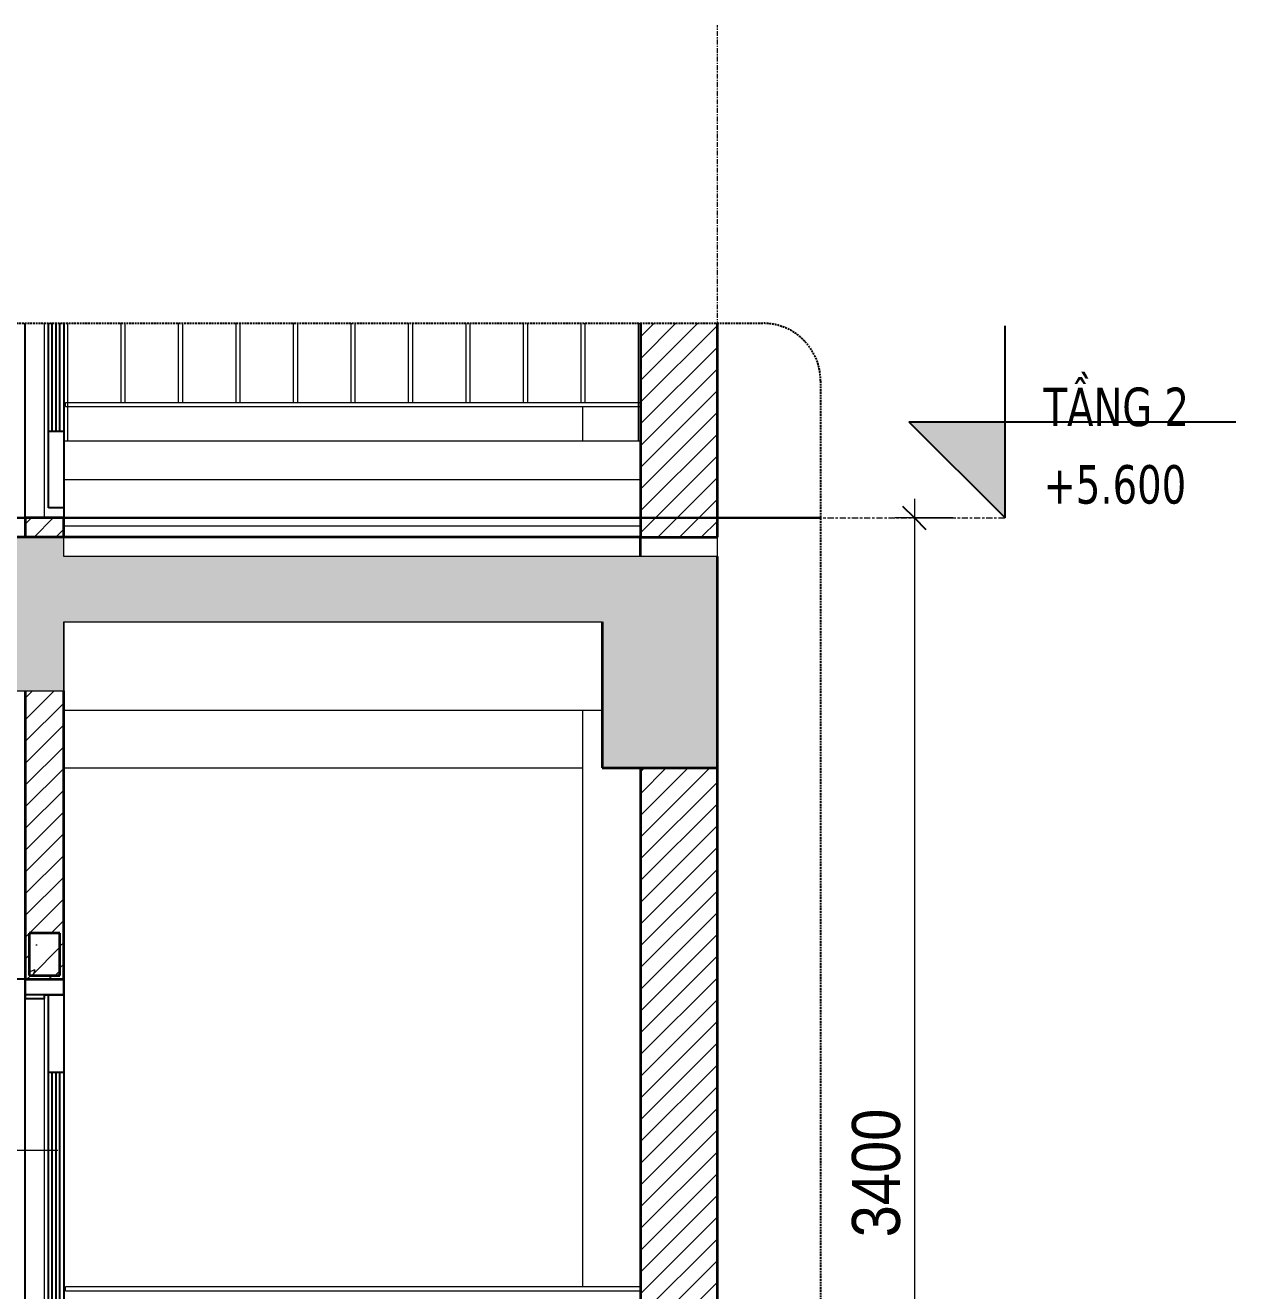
# Model space of a CAD drawing. Header units: millimetres. Extents: x 31157 to 224036, y 218 to 80529.
# Drawn here: x 105212 to 108360, y 3590 to 6882 of the extents above; entities that cross this region are included whole.
import ezdxf

# ---------------------------------------------------------------- set-up
doc = ezdxf.new("R2010")
doc.units = ezdxf.units.MM
for name, pattern in [('Centre', [31.75, 6.35, -4.7625, 15.875, -4.7625]), ('Grid Line', [22.225, 12.7, -3.175, 3.175, -3.175]), ('Hidden', [7.14375, 4.7625, -2.38125]), ('IMPORT-CENTER _2_', [40.64, 25.4, -5.08, 5.08, -5.08])]:
    doc.linetypes.add(name, pattern=pattern)
for name, color, linetype, lineweight in [('0-5', 170, 'Continuous', 5), ('A-ANNO-DIMS', 211, 'Continuous', 9), ('A-ANNO-DIMS-50', 211, 'Continuous', 9), ('A-CLNG-PATT-1', 7, 'Continuous', 18), ('A-DETL-GENF', 92, 'Continuous', 18), ('A-DETL-GENF-4', 92, 'Hidden', 25), ('A-DETL-GENF-5', 9, 'Continuous', 18), ('A-DETL-MEDM', 33, 'Continuous', 35), ('A-DETL-THIN', 151, 'Continuous', 18), ('A-DOOR', 31, 'Continuous', 18), ('A-DOOR-1', 7, 'Continuous', 18), ('A-DOOR-3', 90, 'Continuous', 25), ('A-DOOR-IDEN', 31, 'Continuous', 9), ('A-FLOR-FNSH-1', 250, 'Continuous', 35), ('A-FLOR-HRAL', 11, 'Continuous', 18), ('A-FLOR-HRAL-2', 7, 'Continuous', 18), ('A-FLOR-LEVL', 51, 'Continuous', 9), ('A-FLOR-LEVL-1', 51, 'Continuous', 25), ('A-FLOR-LEVL-2', 51, 'Centre', 9), ('A-WALL-5', 7, 'Continuous', 18), ('A-WALL-6', 250, 'Continuous', 35), ('A-WALL-PATT-1', 9, 'Continuous', 18), ('A-WALL-PATT-2', 111, 'Continuous', 18), ('G-IMPT', 8, 'Continuous', 18), ('G-IMPT-5', 8, 'IMPORT-CENTER _2_', 18), ('M-EQPM', 50, 'Continuous', 18), ('M-EQPM-3', 50, 'Continuous', 25), ('S-BEAM-2', 7, 'Continuous', 18), ('S-COLS-8', 7, 'Continuous', 18), ('S-GRID-1', 1, 'Grid Line', 9)]:
    doc.layers.add(name, color=color, linetype=linetype, lineweight=lineweight)
doc.styles.add('Tahoma_B_1', font='tahomabd.ttf', dxfattribs={"width": 0.85, "height": 100})
doc.styles.add('UTM Avo', font='', dxfattribs={"width": 0.9, "height": 125})
doc.styles.get('UTM Avo').set_extended_font_data('UTM Avo')
doc.dimstyles.new('1_Dim_chi_tiet_2_5', dxfattribs={"dimscale": 304.8, "dimtxt": 124.912619, "dimasz": 0.19685, "dimexe": 0.164042, "dimexo": 0.0625, "dimgap": 0.016404, "dimtad": 1, "dimdec": 0, "dimrnd": 5, "dimzin": 0, "dimdsep": 46, "dimtxsty": 'UTM Avo', "dimblk1": 'OBLIQUE', "dimblk2": 'OBLIQUE', "dimsah": 1, "dimcen": 0.09, "dimdle": 0.164042, "dimazin": 0, "dimtfac": 1, "dimtdec": 4, "dimtix": 1, "dimtmove": 0, "dimatfit": 3, "dimfxl": 0.328084, "dimfxlon": 1, "dimtvp": 1, "dimtolj": 1, "dimtzin": 0, "dimarcsym": 2})
pattern_1 = [(45, (71323.108, 15875), (-28.28427, 28.28427), [])]
pattern_2 = [(45, (100098.27, 15875), (-28.28427, 28.28427), [])]
pattern_3 = [(50, (100098.27, 15875), (364.368, -31.878), [38.1, -419.1]), (355, (100098.27, 15875), (-70.486, 382.113), [30.48, -335.28]), (100.451, (100128.63, 15872.34), (293.885, 350.233), [32.38, -356.18]), (46.184, (100098.27, 15976.6), (542.158, -84.086), [57.15, -628.65]), (96.636, (100143.45, 15969.6), (474.805, 494.855), [48.57, -534.27]), (351.184, (100098.27, 15976.6), (474.81, 494.85), [45.72, -502.92]), (21, (100149.07, 15951.2), (303.2285, -204.5305), [38.1, -419.1]), (326, (100149.07, 15951.2), (123.604, 368.376), [30.48, -335.28]), (71.451, (100174.34, 15934.16), (426.834, 163.843), [32.38, -356.18]), (37.5, (100098.27, 15875), (6.1766, 169.1102), [3.353, -327.863, 3.353, -337.007, -336.55]), (37.5, (100098.27, 15875), (6.1766, 169.1102), [-671.576, 3.353, -333.197]), (7.5, (100098.27, 15875), (133.6389, 200.3615), [3.353, -190.703, 3.353, -320.243, -128.27]), (7.5, (100098.27, 15875), (133.6389, 200.3615), [-517.652, 3.353, -124.917]), (327.5, (99984.99, 15875), (271.1818, -11.4584), [3.353, -123.647, 3.353, -392.887, -525.78]), (327.5, (99984.99, 15875), (271.1818, -11.4584), [-523.24, 3.353, -522.427]), (317.5, (99934.19, 15875), (296.2585, 50.853), [3.353, -161.747, 3.353, -259.791, -373.38]), (317.5, (99934.19, 15875), (296.2585, 50.853), [-428.244, 3.353, -370.027]), (45, (100098.27, 15875), (-125.7236, 125.7236), []), (45, (100098.27, 16065.5), (-125.7236, 125.7236), [])]

# ---------------------------------------------------------------- blocks, each defined once
blk = doc.blocks.new('NCV_TKTC_KET CAU_rvt-6-TKCS_CĂN HỘ LOẠI 2 - MẶT CẮT 5')
at = {"layer": 'S-BEAM-2'}
for p, q in [((76538.1, 5550), (76538.1, 5700)), ((76538.1, 5700), (78036.9, 5700)), ((76538.1, 5100), (76538.1, 5330)), ((76538.1, 5100), (77936.9, 5100)), ((76536.9, 4950), (77886.9, 4950))]:
    blk.add_line(p, q, dxfattribs=at)
at = {"layer": 'S-COLS-8'}
for p, q in [((77886.9, 5800), (77886.9, 5890)), ((78236.9, 5500), (78236.9, 5550)), ((77886.9, 3600), (77886.9, 5100))]:
    blk.add_line(p, q, dxfattribs=at)
blk = doc.blocks.new('Railing - 10mm-V61-TKCS_CĂN HỘ LOẠI 2 - MẶT CẮT 5')
at = {"layer": 'A-FLOR-HRAL-2'}
for p, q in [((69490.5, 5900), (69490.5, 6106.4)), ((69500.5, 6106.4), (69500.5, 5900))]:
    blk.add_line(p, q, dxfattribs=at)
blk = doc.blocks.new('Railing - 50 x 10mm-V62-TKCS_CĂN HỘ LOẠI 2 - MẶT CẮT 5')
at = {"layer": 'A-FLOR-HRAL-2'}
blk.add_line((76546.5, 6106.4), (76546.5, 5800), dxfattribs=at)
blk = doc.blocks.new('Railing - 50 x 10mm-901205-TKCS_CĂN HỘ LOẠI 2 - MẶT CẮT 5')
at = {"layer": 'A-FLOR-HRAL-2'}
blk.add_line((69830.3, 5800), (69830.3, 6106.4), dxfattribs=at)
blk = doc.blocks.new('Railing - Railing-884882-TKCS_CĂN HỘ LOẠI 2 - MẶT CẮT 5')
at = {"layer": 'A-FLOR-HRAL-2'}
for p, q in [((76541.5, 5890), (76541.5, 5900)), ((76541.5, 5900), (78036.9, 5900)), ((76541.5, 5890), (78036.9, 5890))]:
    blk.add_line(p, q, dxfattribs=at)
for name, p in [('Railing - 50 x 10mm-V62-TKCS_CĂN HỘ LOẠI 2 - MẶT CẮT 5', (0, 0)), ('Railing - 10mm-V61-TKCS_CĂN HỘ LOẠI 2 - MẶT CẮT 5', (7195.5, 0)), ('Railing - 10mm-V61-TKCS_CĂN HỘ LOẠI 2 - MẶT CẮT 5', (7345.1, 0)), ('Railing - 10mm-V61-TKCS_CĂN HỘ LOẠI 2 - MẶT CẮT 5', (7494.6, 0)), ('Railing - 10mm-V61-TKCS_CĂN HỘ LOẠI 2 - MẶT CẮT 5', (7644.1, 0)), ('Railing - 10mm-V61-TKCS_CĂN HỘ LOẠI 2 - MẶT CẮT 5', (7793.7, 0)), ('Railing - 10mm-V61-TKCS_CĂN HỘ LOẠI 2 - MẶT CẮT 5', (7943.2, 0)), ('Railing - 10mm-V61-TKCS_CĂN HỘ LOẠI 2 - MẶT CẮT 5', (8092.8, 0)), ('Railing - 10mm-V61-TKCS_CĂN HỘ LOẠI 2 - MẶT CẮT 5', (8242.3, 0)), ('Railing - 10mm-V61-TKCS_CĂN HỘ LOẠI 2 - MẶT CẮT 5', (8391.9, 0)), ('Railing - 50 x 10mm-901205-TKCS_CĂN HỘ LOẠI 2 - MẶT CẮT 5', (8201.6, 0))]:
    blk.add_blockref(name, p)
blk = doc.blocks.new('DOOR_CW_01 CANH MO-PANEL KINH - DIG_01-900x2200-CỬA NHÔM KÍNH-901215-TKCS_CĂN HỘ LOẠI 2 - MẶT CẮT 5')
at = {"layer": 'A-DOOR-1'}
for p, q in [((76436.9, 5600), (76436.9, 6106.4)), ((76486.9, 5600), (76486.9, 6106.4)), ((76536.9, 5600), (76536.9, 6106.4))]:
    blk.add_line(p, q, dxfattribs=at)
at = {"layer": 'A-DOOR-3'}
for p, q in [((76436.9, 5600), (76436.9, 6106.4)), ((76436.9, 5600), (76436.9, 6106.4)), ((76496.9, 5626), (76496.9, 6106.4)), ((76506.9, 5826), (76506.9, 6106.4)), ((76516.9, 5826), (76516.9, 6106.4)), ((76526.9, 5826), (76526.9, 6106.4)), ((76536.9, 6106.4), (76536.9, 5600)), ((76536.9, 6106.4), (76536.9, 5600)), ((76496.9, 5826), (76536.9, 5826)), ((76536.9, 5626), (76496.9, 5626))]:
    blk.add_line(p, q, dxfattribs=at)
blk = doc.blocks.new('NCV_TKTC_TANG 2_rvt-6-TKCS_CĂN HỘ LOẠI 2 - MẶT CẮT 5')
at = {"layer": 'A-WALL-PATT-1'}
h = blk.add_hatch(dxfattribs=at)
h.set_pattern_fill('FP_16', color=256, style=0, pattern_type=2)
h.set_pattern_definition(pattern_1)
h.paths.add_polyline_path([(76486.9, 5550), (76536.9, 5550), (76536.9, 5600), (76436.9, 5600), (76436.9, 5550)])
at = {"layer": 'A-FLOR-FNSH-1'}
for p, q in [((76536.9, 5600), (76436.9, 5600)), ((76436.9, 5600), (76436.9, 5550)), ((76536.9, 5550), (76536.9, 5600)), ((78036.9, 5550), (76536.9, 5550)), ((78036.9, 5500), (78036.9, 5550))]:
    blk.add_line(p, q, dxfattribs=at)
at = {"layer": 'A-WALL-5'}
for p, q in [((78036.9, 5800), (76536.9, 5800)), ((76536.9, 5580), (78036.9, 5580))]:
    blk.add_line(p, q, dxfattribs=at)
at = {"layer": 'A-WALL-6'}
for p, q in [((76436.9, 5600), (76436.9, 5550)), ((76536.9, 5600), (76436.9, 5600)), ((76536.9, 5550), (76536.9, 5600))]:
    blk.add_line(p, q, dxfattribs=at)
at = {"layer": 'A-DOOR'}
blk.add_blockref('DOOR_CW_01 CANH MO-PANEL KINH - DIG_01-900x2200-CỬA NHÔM KÍNH-901215-TKCS_CĂN HỘ LOẠI 2 - MẶT CẮT 5', (0, 0), dxfattribs=at)
at = {"layer": 'A-FLOR-HRAL'}
blk.add_blockref('Railing - Railing-884882-TKCS_CĂN HỘ LOẠI 2 - MẶT CẮT 5', (0, 0), dxfattribs=at)
blk = doc.blocks.new('Top Rail Type - Top Rail_Internal_-987308-TKCS_CĂN HỘ LOẠI 2 - MẶT CẮT 5')
at = {"layer": 'A-FLOR-HRAL-2'}
for p, q in [((76541.5, 3590), (76541.5, 3600)), ((78036.9, 3600), (76541.5, 3600)), ((76541.5, 3590), (78036.9, 3590))]:
    blk.add_line(p, q, dxfattribs=at)
blk = doc.blocks.new('DOOR_CW_01 CANH MO-PANEL KINH - DIG_01-900x2200-CỬA NHÔM KÍNH-400860-TKCS_CĂN HỘ LOẠI 2 - MẶT CẮT 5')
at = {"layer": 'A-DOOR-1'}
for p, q in [((76436.9, 2200), (76436.9, 4350)), ((76486.9, 2200), (76486.9, 4350)), ((76536.9, 2200), (76536.9, 4360))]:
    blk.add_line(p, q, dxfattribs=at)
at = {"layer": 'A-DOOR-3'}
for p, q in [((76536.9, 4400), (76316.9, 4400)), ((76436.9, 2200), (76436.9, 4400)), ((76436.9, 2200), (76436.9, 4400)), ((76436.9, 4400), (76436.9, 4350)), ((76536.9, 4400), (76436.9, 4400)), ((76536.9, 4400), (76536.9, 2200)), ((76536.9, 4400), (76536.9, 2200)), ((76536.9, 4360), (76536.9, 4400)), ((76536.9, 4360), (76436.9, 4360)), ((76436.9, 4350), (76486.9, 4350)), ((76486.9, 4350), (76486.9, 4360)), ((76486.9, 4360), (76536.9, 4360)), ((76536.9, 4360), (76496.9, 4360)), ((76496.9, 2226), (76496.9, 4360)), ((76536.9, 4158), (76496.9, 4158)), ((76506.9, 2426), (76506.9, 4158)), ((76516.9, 2426), (76516.9, 4158)), ((76526.9, 2426), (76526.9, 4158)), ((76496.9, 2426), (76536.9, 2426)), ((76536.9, 2226), (76496.9, 2226))]:
    blk.add_line(p, q, dxfattribs=at)
blk = doc.blocks.new('NCV_TKTC_TANG 1_rvt-6-TKCS_CĂN HỘ LOẠI 2 - MẶT CẮT 5')
at = {"layer": 'A-CLNG-PATT-1'}
h = blk.add_hatch(dxfattribs=at)
h.set_pattern_fill('FP_21', color=256, style=0, pattern_type=2)
h.set_pattern_definition([(0, (71323.11, 15875), (406.4, 101.6), [16.764, -288.036, 16.764, -288.036, -1625.6]), (0, (71323.11, 15875), (406.4, 101.6), [-609.6, 16.764, -592.836, 16.764, -288.036, -711.2]), (0, (71323.11, 15875), (406.4, 101.6), [-1524, 16.764, -186.436, 16.764, -491.236]), (120, (71475.51, 15925.8), (-291.1882, 301.1527), [16.764, -288.036, 16.764, -288.036, -1625.6]), (120, (71475.51, 15925.8), (-291.1882, 301.1527), [-609.6, 16.764, -592.836, 16.764, -288.036, -711.2]), (120, (71475.51, 15925.8), (-291.1882, 301.1527), [-1524, 16.764, -186.436, 16.764, -491.236]), (240, (71526.31, 16129), (-115.2118, -402.7527), [16.764, -288.036, 16.764, -288.036, -1625.6]), (240, (71526.31, 16129), (-115.2118, -402.7527), [-609.6, 16.764, -592.836, 16.764, -288.036, -711.2]), (240, (71526.31, 16129), (-115.2118, -402.7527), [-1524, 16.764, -186.436, 16.764, -491.236])])
h.paths.add_polyline_path([(76436.9, 4700), (76436.9, 4710), (73336.9, 4710), (73336.9, 4700), (75375.1, 4700)])
at = {"layer": 'A-WALL-PATT-1'}
h = blk.add_hatch(dxfattribs=at)
h.set_pattern_fill('FP_16', color=256, style=0, pattern_type=2)
h.set_pattern_definition(pattern_1)
h.paths.add_polyline_path([(76536.9, 2150), (76536.9, 2200), (76436.9, 2200), (76436.9, 2150), (76486.9, 2150)])
h.paths.add_polyline_path([(76526.9, 4400), (76536.9, 4400), (76536.9, 5150), (76436.9, 5150), (76436.9, 4400), (76446.9, 4400)])
h.paths.add_polyline_path([(76526.9, 4410), (76446.9, 4410), (76446.9, 4520), (76526.9, 4520), (76526.9, 4498)])
at = {"layer": 'A-WALL-6'}
for p, q in [((76436.9, 5150), (76436.9, 4400)), ((76536.9, 4400), (76536.9, 5150)), ((76436.9, 4400), (76536.9, 4400))]:
    blk.add_line(p, q, dxfattribs=at)
at = {"layer": 'A-DOOR'}
blk.add_blockref('DOOR_CW_01 CANH MO-PANEL KINH - DIG_01-900x2200-CỬA NHÔM KÍNH-400860-TKCS_CĂN HỘ LOẠI 2 - MẶT CẮT 5', (0, 0), dxfattribs=at)
at = {"layer": 'A-FLOR-HRAL'}
blk.add_blockref('Top Rail Type - Top Rail_Internal_-987308-TKCS_CĂN HỘ LOẠI 2 - MẶT CẮT 5', (0, 0), dxfattribs=at)
blk = doc.blocks.new('TKTC_XREF_251221_MB TANG 2-7 - TKTC_XREF_260130_MB TANG 2-5_dwg_THU NUOC - THU NUOC-444531-TKCS_MB TẦNG 1-4746810-TKCS_CĂN HỘ LOẠI 2 - MẶT CẮT 5')
at = {"layer": 'G-IMPT'}
for p, q in [((77783.3, 5600), (77933.3, 5600)), ((77933.3, 5600), (77783.3, 5600)), ((77808.3, 5600), (77908.3, 5600)), ((77908.3, 5600), (77808.3, 5600)), ((77824.2, 5600), (77818.2, 5600)), ((77818.2, 5600), (77824.2, 5600)), ((77830.6, 5600), (77836.6, 5600)), ((77836.6, 5600), (77830.6, 5600)), ((77843, 5600), (77849, 5600)), ((77849, 5600), (77843, 5600)), ((77861.5, 5600), (77855.5, 5600)), ((77855.5, 5600), (77861.5, 5600)), ((77861.5, 5600), (77855.5, 5600)), ((77855.5, 5600), (77861.5, 5600)), ((77858.3, 5600), (77858.3, 5600)), ((77858.3, 5600), (77858.3, 5600)), ((77858.3, 5600), (77858.3, 5600)), ((77858.3, 5600), (77858.3, 5600)), ((77873.5, 5600), (77867.5, 5600)), ((77867.5, 5600), (77873.5, 5600)), ((77885.9, 5600), (77879.9, 5600)), ((77879.9, 5600), (77885.9, 5600)), ((77892.3, 5600), (77898.3, 5600)), ((77898.3, 5600), (77892.3, 5600))]:
    blk.add_line(p, q, dxfattribs=at)
blk = doc.blocks.new('TKTC_XREF_251221_MB TANG 2-7 - TKTC_XREF_260130_MB TANG 2-5_dwg_$cc-V69-TKCS_CĂN HỘ LOẠI 2 - MẶT CẮT 5')
at = {"layer": 'G-IMPT-5'}
for p, q in [((69683.5, 5600), (69804.6, 5600)), ((69744.5, 5600), (69743.7, 5600))]:
    blk.add_line(p, q, dxfattribs=at)
at = {"layer": 'M-EQPM'}
for p, q in [((69744.4, 5600), (69743.8, 5600)), ((69743.8, 5600), (69744.1, 5600)), ((69744.1, 5600), (69744.4, 5600)), ((69789.1, 5600), (69789.1, 5600))]:
    blk.add_line(p, q, dxfattribs=at)
blk = doc.blocks.new('TKTC_XREF_251221_MB TANG 2-7 - TKTC_XREF_260130_MB TANG 2-5_dwg_CUM U_DN100-V70-TKCS_CĂN HỘ LOẠI 2 - MẶT CẮT 5')
at = {"layer": 'G-IMPT'}
for p, q in [((69745.6, 5600), (69692.5, 5600)), ((69692.5, 5600), (69745.6, 5600)), ((69745.6, 5600), (69698.7, 5600)), ((69698.7, 5600), (69745.6, 5600)), ((69745.6, 5600), (69745.6, 5600)), ((69796.9, 5600), (69745.6, 5600)), ((69796.9, 5600), (69745.6, 5600)), ((69796.9, 5600), (69745.6, 5600)), ((69796.9, 5600), (69745.6, 5600)), ((69798.5, 5600), (69796.9, 5600)), ((69796.9, 5600), (69798.5, 5600)), ((69798.5, 5600), (69796.9, 5600)), ((69796.9, 5600), (69798.5, 5600)), ((69802.2, 5600), (69798.5, 5600)), ((69798.5, 5600), (69802.2, 5600)), ((69798.5, 5600), (69802.2, 5600)), ((69798.5, 5600), (69802.2, 5600)), ((69802.2, 5600), (69798.5, 5600)), ((69798.5, 5600), (69802.2, 5600)), ((69798.5, 5600), (69802.2, 5600)), ((69798.5, 5600), (69802.2, 5600)), ((69802.2, 5600), (69802.2, 5600)), ((69802.2, 5600), (69802.2, 5600)), ((69803, 5600), (69807.3, 5600)), ((69807.3, 5600), (69803, 5600)), ((69803, 5600), (69807.3, 5600)), ((69807.3, 5600), (69803, 5600)), ((69808.1, 5600), (69807.3, 5600)), ((69807.3, 5600), (69808.1, 5600)), ((69808.1, 5600), (69807.3, 5600)), ((69807.3, 5600), (69808.1, 5600))]:
    blk.add_line(p, q, dxfattribs=at)
blk = doc.blocks.new('TKTC_XREF_251221_MB TANG 2-7 - TKTC_XREF_251221_MB TANG 2-7-2039446-TKCS_CĂN HỘ LOẠI 2 - MẶT CẮT 5')
at = {"layer": 'M-EQPM'}
for p, q in [((77846.9, 5600), (77735, 5600)), ((77735, 5600), (77846.9, 5600)), ((77846.9, 5600), (77736.9, 5600)), ((77736.9, 5600), (77846.9, 5600)), ((77886.9, 5600), (77846.9, 5600)), ((77846.9, 5600), (77886.9, 5600)), ((77886.9, 5600), (77846.9, 5600)), ((77846.9, 5600), (77886.9, 5600)), ((77996.9, 5600), (77886.9, 5600)), ((77886.9, 5600), (77996.9, 5600)), ((77996.9, 5600), (77887, 5600)), ((77887, 5600), (77996.9, 5600)), ((78036.9, 5600), (77996.9, 5600)), ((77996.9, 5600), (78036.9, 5600)), ((78036.9, 5600), (77996.9, 5600)), ((77996.9, 5600), (78036.9, 5600))]:
    blk.add_line(p, q, dxfattribs=at)
at = {"layer": 'M-EQPM-3'}
for p, q in [((69291.9, 5600), (78236.9, 5600)), ((69763.6, 5600), (78238.6, 5600)), ((78236.9, 5600), (69765.2, 5600)), ((78505.4, 5600), (78236.9, 5600)), ((78236.9, 5600), (78505.4, 5600)), ((78505.4, 5600), (78236.9, 5600)), ((78236.9, 5600), (78505.4, 5600)), ((78238.6, 5600), (78236.9, 5600)), ((78505.4, 5600), (78238.6, 5600)), ((78238.6, 5600), (78505.4, 5600)), ((78505.4, 5600), (78238.6, 5600)), ((78238.6, 5600), (78505.4, 5600))]:
    blk.add_line(p, q, dxfattribs=at)
for name, p in [('TKTC_XREF_251221_MB TANG 2-7 - TKTC_XREF_260130_MB TANG 2-5_dwg_$cc-V69-TKCS_CĂN HỘ LOẠI 2 - MẶT CẮT 5', (8050, 0)), ('TKTC_XREF_251221_MB TANG 2-7 - TKTC_XREF_260130_MB TANG 2-5_dwg_$cc-V69-TKCS_CĂN HỘ LOẠI 2 - MẶT CẮT 5', (8050, 0)), ('TKTC_XREF_251221_MB TANG 2-7 - TKTC_XREF_260130_MB TANG 2-5_dwg_CUM U_DN100-V70-TKCS_CĂN HỘ LOẠI 2 - MẶT CẮT 5', (8050, 0)), ('TKTC_XREF_251221_MB TANG 2-7 - TKTC_XREF_260130_MB TANG 2-5_dwg_CUM U_DN100-V70-TKCS_CĂN HỘ LOẠI 2 - MẶT CẮT 5', (8050, 0)), ('TKTC_XREF_251221_MB TANG 2-7 - TKTC_XREF_260130_MB TANG 2-5_dwg_THU NUOC - THU NUOC-444531-TKCS_MB TẦNG 1-4746810-TKCS_CĂN HỘ LOẠI 2 - MẶT CẮT 5', (-0.3, 0)), ('TKTC_XREF_251221_MB TANG 2-7 - TKTC_XREF_260130_MB TANG 2-5_dwg_THU NUOC - THU NUOC-444531-TKCS_MB TẦNG 1-4746810-TKCS_CĂN HỘ LOẠI 2 - MẶT CẮT 5', (0, 0)), ('TKTC_XREF_251221_MB TANG 2-7 - TKTC_XREF_260130_MB TANG 2-5_dwg_THU NUOC - THU NUOC-444531-TKCS_MB TẦNG 1-4746810-TKCS_CĂN HỘ LOẠI 2 - MẶT CẮT 5', (0.1, 0)), ('TKTC_XREF_251221_MB TANG 2-7 - TKTC_XREF_260130_MB TANG 2-5_dwg_THU NUOC - THU NUOC-444531-TKCS_MB TẦNG 1-4746810-TKCS_CĂN HỘ LOẠI 2 - MẶT CẮT 5', (2.4, 0)), ('TKTC_XREF_251221_MB TANG 2-7 - TKTC_XREF_260130_MB TANG 2-5_dwg_$cc-V69-TKCS_CĂN HỘ LOẠI 2 - MẶT CẮT 5', (8200.1, 0)), ('TKTC_XREF_251221_MB TANG 2-7 - TKTC_XREF_260130_MB TANG 2-5_dwg_$cc-V69-TKCS_CĂN HỘ LOẠI 2 - MẶT CẮT 5', (8201.5, 0)), ('TKTC_XREF_251221_MB TANG 2-7 - TKTC_XREF_260130_MB TANG 2-5_dwg_CUM U_DN100-V70-TKCS_CĂN HỘ LOẠI 2 - MẶT CẮT 5', (8200, 0)), ('TKTC_XREF_251221_MB TANG 2-7 - TKTC_XREF_260130_MB TANG 2-5_dwg_CUM U_DN100-V70-TKCS_CĂN HỘ LOẠI 2 - MẶT CẮT 5', (8200, 0))]:
    blk.add_blockref(name, p)
blk = doc.blocks.new('BORDER VIEW - BORDER VIEW-2582421-TKCS_CĂN HỘ LOẠI 2 - MẶT CẮT 5')
at = {"layer": 'A-DETL-GENF-4'}
for p, q in [((69441.9, 6106.4), (78355.4, 6106.4)), ((78505.4, 5956.4), (78505.4, 1700))]:
    blk.add_line(p, q, dxfattribs=at)
blk.add_arc((78355.4, 5956.4), 150, 0, 90, dxfattribs=at)
blk = doc.blocks.new('Level - CAO ĐỘ LEVEL-350587-TKCS_CĂN HỘ LOẠI 2 - MẶT CẮT 5')
at = {"layer": 'A-FLOR-LEVL'}
blk.add_hatch(color=256, dxfattribs=at).paths.add_polyline_path([(78985, 2450), (78985, 2200), (78735, 2450)])
at = {"layer": 'A-FLOR-LEVL-1'}
for p, q in [((78985, 2200), (78985, 2700)), ((78735, 2450), (78985, 2200)), ((78735, 2450), (79585, 2450))]:
    blk.add_line(p, q, dxfattribs=at)
blk = doc.blocks.new('DIMBLOCK105-TKCS_CĂN HỘ LOẠI 2 - MẶT CẮT 5')
at = {"layer": 'A-ANNO-DIMS-50', "lineweight": 25}
for p, q in [((107524.4, 5600), (107494.4, 5630)), ((107524.4, 5600), (107554.4, 5570)), ((107524.4, 2200), (107494.4, 2230)), ((107524.4, 2200), (107554.4, 2170))]:
    blk.add_line(p, q, dxfattribs=at)
at = {"layer": 'A-ANNO-DIMS-50'}
for p, q in [((107524.4, 5650), (107524.4, 2150)), ((107624.4, 5600), (107474.4, 5600)), ((107524.4, 5600), (107624.4, 5600)), ((107624.4, 2200), (107474.4, 2200)), ((107524.4, 2200), (107624.4, 2200))]:
    blk.add_line(p, q, dxfattribs=at)
at = {"layer": 'A-ANNO-DIMS-50', "color": 0, "insert": (107362, 3728.8), "char_height": 125, "width": 410.824, "attachment_point": 1, "rotation": 90, "line_spacing_factor": 1.110334, "style": 'UTM Avo'}
blk.add_mtext('3400', dxfattribs=at)
blk = doc.blocks.new('_Oblique')
at = {"color": 0, "linetype": 'ByBlock', "lineweight": -2}
blk.add_line((-0.5, -0.5), (0.5, 0.5), dxfattribs=at)

msp = doc.modelspace()

# ---------------------------------------------------------------- hatches: boundary and pattern name
at = {"layer": 'A-DETL-GENF-5'}
h = msp.add_hatch(dxfattribs=at)
h.set_pattern_fill('FP_17', color=256, style=0, pattern_type=2)
h.set_pattern_definition(pattern_3)
h.paths.add_polyline_path([(107012.1, 4950), (107012, 5500), (105312.1, 5500), (105312.1, 5550), (98612.1, 5550), (98612.1, 5500), (98067.1, 5500), (98067.1, 5330), (98558.4, 5330), (98558.4, 4950), (98858.4, 4950), (98858.4, 5385), (101812, 5385), (101812, 4950), (102112, 4950), (102112, 5380), (105112.1, 5380), (105112.1, 5150), (105312.1, 5150), (105312.1, 5330), (106712.1, 5330), (106712.1, 4950), (106812.1, 4950)])
h = msp.add_hatch(dxfattribs=at)
h.set_pattern_fill('FP_17', color=256, style=0, pattern_type=2)
h.set_pattern_definition(pattern_3)
h.paths.add_polyline_path([(105222.1, 4410), (105302.1, 4410), (105302.1, 4520), (105222.1, 4520)])
at = {"layer": 'A-WALL-PATT-2'}
h = msp.add_hatch(dxfattribs=at)
h.set_pattern_fill('FP_16', color=256, style=0, pattern_type=2)
h.set_pattern_definition(pattern_2)
h.paths.add_polyline_path([(107012.1, 5550), (107012.1, 6106.4), (106812.1, 6106.4), (106812.1, 5550)])
h = msp.add_hatch(dxfattribs=at)
h.set_pattern_fill('FP_16', color=256, style=0, pattern_type=2)
h.set_pattern_definition(pattern_2)
h.paths.add_polyline_path([(107012.1, 2150), (107012.1, 4950), (106812.1, 4950), (106812.1, 2150), (106860.4, 2150)])

# ---------------------------------------------------------------- linework, layer by layer
at = {"layer": 'A-DETL-MEDM'}
for p, q in [((105312.1, 5550), (98612.1, 5550)), ((107012.1, 4950), (107012.1, 5500)), ((106712.1, 5330), (106712.1, 4950)), ((106712.1, 4950), (107012.1, 4950)), ((105302.1, 4520), (105222.1, 4520)), ((105222.1, 4520), (105222.1, 4410)), ((105302.1, 4410), (105302.1, 4520)), ((105222.1, 4410), (105302.1, 4410))]:
    msp.add_line(p, q, dxfattribs=at)
at = {"layer": 'A-DETL-THIN'}
for p, q in [((105312.1, 5500), (105312.1, 5550)), ((107012.1, 5500), (105312.1, 5500)), ((105312.1, 5150), (105312.1, 5330)), ((105312.1, 5330), (106712.1, 5330)), ((105112.1, 5150), (105312.1, 5150))]:
    msp.add_line(p, q, dxfattribs=at)
at = {"layer": 'A-DOOR-IDEN'}
msp.add_line((105296.5, 3955.1), (104854.9, 3955.1), dxfattribs=at)
at = {"layer": 'A-FLOR-LEVL-2'}
msp.add_line((97635.6, 5600), (107760.1, 5600), dxfattribs=at)
at = {"layer": 'A-WALL-6'}
for p, q in [((106812.1, 6106.4), (106812.1, 5550)), ((107012.1, 5550), (107012.1, 6106.4)), ((106812.1, 5550), (107012.1, 5550)), ((106812.1, 4950), (106812.1, 2150)), ((107012.1, 2150), (107012.1, 4950))]:
    msp.add_line(p, q, dxfattribs=at)
at = {"layer": 'S-GRID-1'}
for p, q in [((107012.1, 5631.6), (107012.1, 6881.6)), ((107012.1, 1986.9), (107012.1, 5631.6))]:
    msp.add_line(p, q, dxfattribs=at)

# ---------------------------------------------------------------- block references
at = {"layer": '0-5'}
for name in ['NCV_TKTC_KET CAU_rvt-6-TKCS_CĂN HỘ LOẠI 2 - MẶT CẮT 5', 'NCV_TKTC_TANG 2_rvt-6-TKCS_CĂN HỘ LOẠI 2 - MẶT CẮT 5', 'NCV_TKTC_TANG 1_rvt-6-TKCS_CĂN HỘ LOẠI 2 - MẶT CẮT 5']:
    msp.add_blockref(name, (28775.2, 0), dxfattribs=at)
at = {"layer": 'A-DETL-GENF'}
msp.add_blockref('BORDER VIEW - BORDER VIEW-2582421-TKCS_CĂN HỘ LOẠI 2 - MẶT CẮT 5', (28775.2, 0), dxfattribs=at)
at = {"layer": 'A-FLOR-LEVL-1'}
msp.add_blockref('Level - CAO ĐỘ LEVEL-350587-TKCS_CĂN HỘ LOẠI 2 - MẶT CẮT 5', (28775.2, 3400), dxfattribs=at)
at = {"layer": 'M-EQPM'}
msp.add_blockref('TKTC_XREF_251221_MB TANG 2-7 - TKTC_XREF_251221_MB TANG 2-7-2039446-TKCS_CĂN HỘ LOẠI 2 - MẶT CẮT 5', (28775.2, 0), dxfattribs=at)

# ---------------------------------------------------------------- texts
at = {"layer": 'A-FLOR-LEVL', "char_height": 100, "line_spacing_factor": 0.996129, "style": 'Tahoma_B_1'}
for s, insert, width, attachment_point in [('\\pt510,1020,1530,2040,2550,3060,3570,4080,4590,5100,5610,6120,6630,7140,7650,8160,8670,9180,9690,10200,10710,11220,11730,12240,12750,13260,13770,14280,14790,15300,15810,16320;TẦNG 2', (107860.4, 5837.2), 452.625, 7), ('\\pt212.5,425,637.5,850,1062.5,1275,1487.5,1700,1912.5,2125,2337.5,2550,2762.5,2975,3187.5,3400,3612.5,3825,4037.5,4250,4462.5,4675,4887.5,5100,5312.5,5525,5737.5,5950,6162.5,6375,6587.5,6800;+5.600', (107860.4, 5737.5), 441.575, 1)]:
    msp.add_mtext(s, dxfattribs=dict(at, insert=insert, width=width, attachment_point=attachment_point))

# ---------------------------------------------------------------- dimensions: what is measured, and where the dimension line sits
at = {"layer": 'A-ANNO-DIMS'}
dim = msp.add_linear_dim(base=(107524.4, 2200), p1=(107624.4, 5600), p2=(107624.4, 2200), angle=90, dimstyle='1_Dim_chi_tiet_2_5', override={"dimpost": '<>', "dimfxl": 3400}, dxfattribs=at)
dim.commit()
dim.dimension.update_dxf_attribs({"geometry": 'DIMBLOCK105-TKCS_CĂN HỘ LOẠI 2 - MẶT CẮT 5', "text_midpoint": (107454.7, 3900)})

doc.saveas('drawing.dxf')
